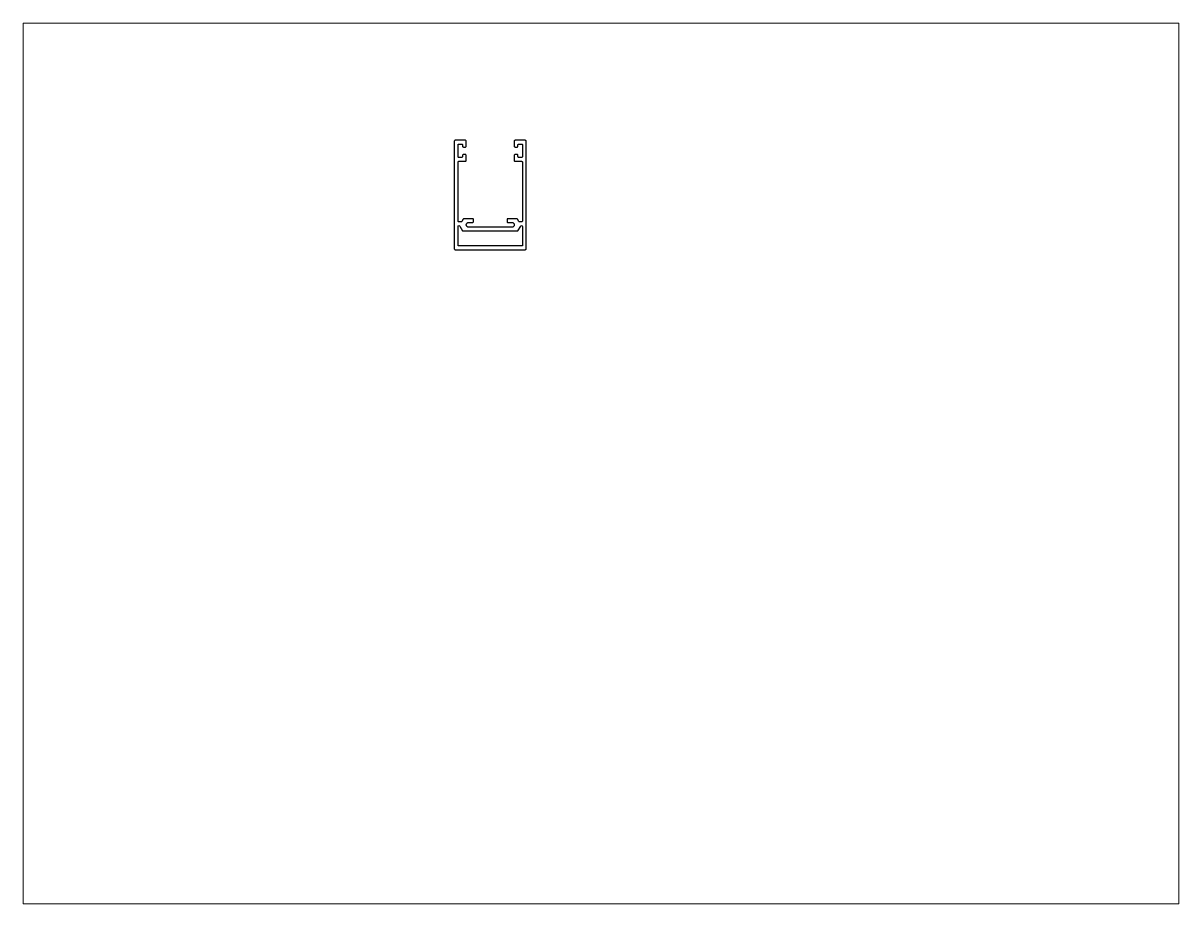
# Paper-space layout 'Layout1' of a CAD drawing. Extents: x 27 to 240, y 20 to 183.
# The model-space entities are those that its viewports show. They can reach past a viewport. Long polylines and large blocks are cut down to what shows.
import ezdxf

# ---------------------------------------------------------------- set-up
doc = ezdxf.new("R2010")
doc.units = 0
doc.header["$LTSCALE"] = 15
doc.layers.get('0').update_dxf_attribs({"linetype": 'CONTINUOUS'})

msp = doc.modelspace()

# ---------------------------------------------------------------- linework, layer by layer
at = {"color": 0, "linetype": 'CONTINUOUS', "ltscale": 0.05}
for points in [[(146.34, 210.74), (147.64, 210.74, 0.414214), (147.94, 211.04), (147.94, 211.69, 0.414214), (147.64, 211.99), (144.72, 211.99, 0.267949), (144.46, 211.84), (144.02, 211.09, -0.267949), (143.76, 210.94), (143.09, 210.94, -0.414214), (142.79, 211.24), (142.79, 230.84, -0.414214), (143.09, 231.14), (145.24, 231.14, 0.414214), (145.54, 231.44), (145.54, 233.09, 0.414214), (145.24, 233.39), (144.59, 233.39, 0.414214), (144.29, 233.09), (144.29, 232.69, -0.414214), (143.99, 232.39), (143.09, 232.39, -0.414214), (142.79, 232.69), (142.79, 236.59, -0.414214), (143.09, 236.89), (143.99, 236.89, -0.414214), (144.29, 236.59), (144.29, 236.19, 0.414214), (144.59, 235.89), (145.24, 235.89, 0.414214), (145.54, 236.19), (145.54, 237.84, 0.414214), (145.24, 238.14), (141.84, 238.14, 0.414214), (141.54, 237.84), (141.54, 201.94, 0.414214), (141.84, 201.64), (165.24, 201.64, 0.414214), (165.54, 201.94), (165.54, 237.84, 0.414214), (165.24, 238.14), (161.84, 238.14, 0.414214), (161.54, 237.84), (161.54, 236.19, 0.414214), (161.84, 235.89), (162.49, 235.89, 0.414214), (162.79, 236.19), (162.79, 236.59, -0.414214), (163.09, 236.89), (163.99, 236.89, -0.414214), (164.29, 236.59), (164.29, 232.69, -0.414214), (163.99, 232.39), (163.09, 232.39, -0.414214), (162.79, 232.69), (162.79, 233.09, 0.414214), (162.49, 233.39), (161.84, 233.39, 0.414214), (161.54, 233.09), (161.54, 231.44, 0.414214), (161.84, 231.14), (163.99, 231.14, -0.414214), (164.29, 230.84), (164.29, 211.24, -0.414214), (163.99, 210.94), (163.32, 210.94, -0.267949), (163.06, 211.09), (162.63, 211.84, 0.267949), (162.37, 211.99), (159.44, 211.99, 0.414214), (159.14, 211.69), (159.14, 211.04, 0.414214), (159.44, 210.74), (160.74, 210.74, -1), (160.74, 209.14), (146.34, 209.14, -1)], [(164.29, 202.89), (142.79, 202.89), (142.79, 209.39, -0.832704), (143.37, 209.5), (144.3, 207.89), (162.78, 207.89), (163.71, 209.5, -0.832704), (164.29, 209.39)]]:
    msp.add_lwpolyline(points, format="xyb", close=True, dxfattribs=at)

psp = doc.layouts.get("Layout1")

# ---------------------------------------------------------------- viewports
at = {"layer": '0', "color": 0, "linetype": 'BYBLOCK', "ltscale": 0.05}
psp.add_viewport(center=(133.35, 101.6), size=(213.36, 162.56), view_center_point=(190.51, 130.3), view_height=293.8955, dxfattribs=at)

doc.saveas('drawing.dxf')
